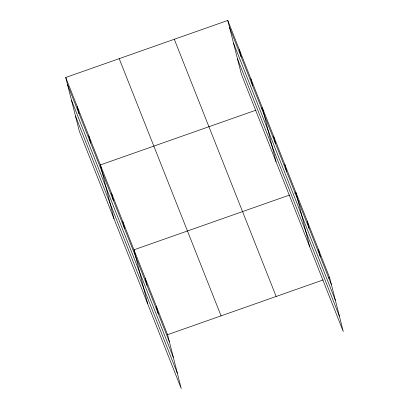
<?xml version="1.0" encoding="UTF-8"?>
<svg xmlns="http://www.w3.org/2000/svg" width="409" height="409" viewBox="0 0 409 409"><rect width="100%" height="100%" fill="white"/><g stroke="black" fill="none" stroke-linecap="round" stroke-linejoin="round"><path stroke-width="0.61" d="M65.731 77.48L167.588 334.674L181.223 388.55L79.361 131.35L65.731 77.48L227.777 20.45L329.639 277.65L343.269 331.52L241.412 74.326L227.777 20.45M255.876 110.2L100.363 164.924L113.993 218.8M261.223 108.313L262.409 107.899L276.044 161.77M289.49 195.073L133.978 249.802L147.608 303.672M294.838 193.191L296.024 192.772L309.659 246.647M167.588 334.674L323.105 279.95M328.453 278.064L329.639 277.65M229.607 27.679L331.469 284.879M233.503 43.073L335.365 300.272M237.517 58.932L339.378 316.131M174.3 39.269L276.162 296.469M119.203 58.661L221.064 315.855M67.557 84.709L169.418 341.909M71.452 100.103L173.314 357.302M75.466 115.962L177.327 373.156M318.432 249.357L320.262 256.586M307.231 221.064L309.061 228.294M284.822 164.479L286.648 171.714M273.616 136.187L275.446 143.421M250.865 78.748L252.696 85.982M239.321 49.601L241.152 56.831M156.386 306.387L158.217 313.616M145.18 278.094L147.01 285.324M122.772 221.509L124.602 228.738M111.565 193.217L113.395 200.451M88.819 135.778L90.65 143.007M77.275 106.626L79.101 113.86"/></g></svg>
